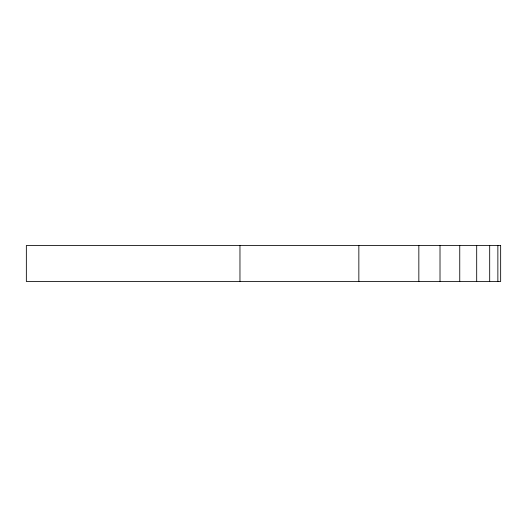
<?xml version="1.0" encoding="UTF-8"?>
<svg xmlns="http://www.w3.org/2000/svg" width="527" height="527" viewBox="0 0 527 527"><rect width="100%" height="100%" fill="white"/><g stroke="black" fill="none" stroke-linecap="round" stroke-linejoin="round"><path stroke-width="0.79" d="M497.863 245.49L497.863 281.51M489.688 245.49L489.688 281.51M476.691 245.49L476.691 281.51M459.748 245.49L459.748 281.51M440.012 245.49L440.012 281.51M418.84 245.49L418.84 281.51M358.847 245.49L358.847 281.51M239.963 245.49L239.963 281.51M500.65 245.49L26.35 245.49L26.35 281.51L500.65 281.51L500.65 245.49"/></g></svg>
